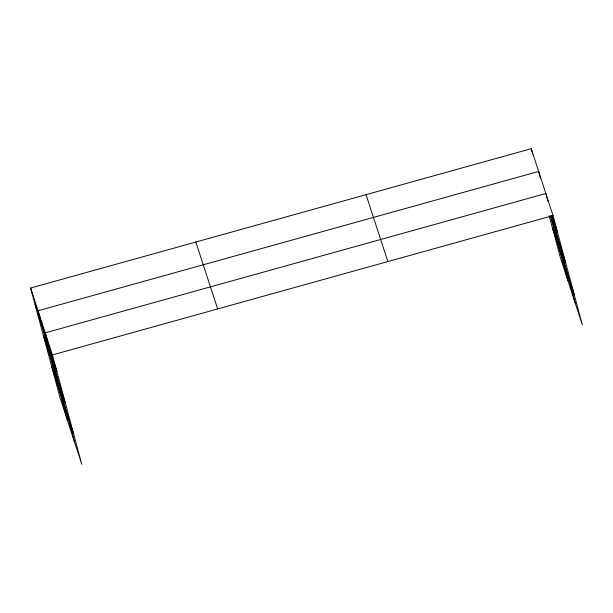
<?xml version="1.0" encoding="UTF-8"?>
<svg xmlns="http://www.w3.org/2000/svg" width="613" height="613" viewBox="0 0 613 613"><rect width="100%" height="100%" fill="white"/><g stroke="black" fill="none" stroke-linecap="round" stroke-linejoin="round"><path stroke-width="0.92" d="M30.65 288.018L52.45 354.919L81.767 464.309L59.959 397.408L30.65 288.018L531.233 148.691L553.041 215.592L582.35 324.982L560.55 258.081L549.21 215.776M52.45 354.919L553.041 215.592M552.037 215.492L557.508 232.266M550.428 215.975L565.707 262.862M552.351 227.484L574.151 294.386M366.045 194.666L387.845 261.567M195.846 242.043L217.646 308.944M35.117 304.699L56.925 371.593M43.316 335.288L65.116 402.189M51.76 366.812L73.568 433.713M547.961 201.416L545.846 193.516L45.255 332.844L74.571 442.234M551.761 215.592L575.155 302.906M540.528 178.46L538.651 171.433L38.06 310.768L67.376 420.158M550.589 216.006L567.96 280.823M531.233 148.691L532.651 153.955"/></g></svg>
